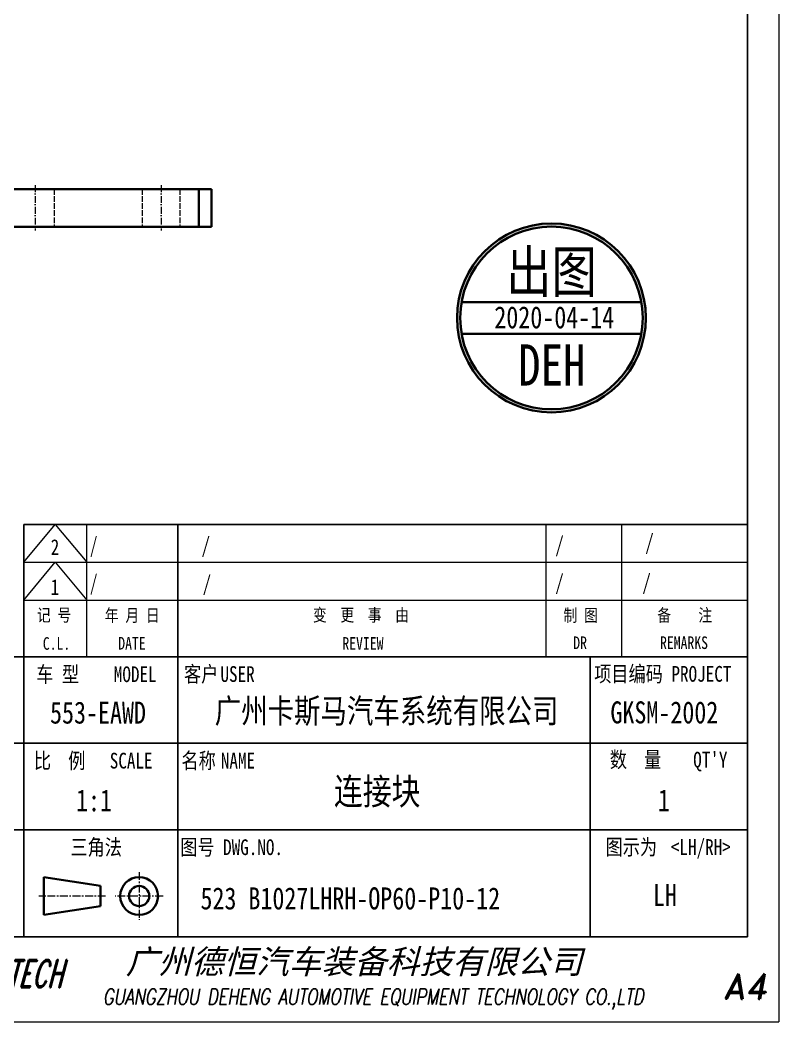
# Model space of a CAD drawing. Header units: millimetres. Extents: x -50270 to 104182, y -50696 to 36415.
# Drawn here: x -48080.5 to -47959.9, y 35369.6 to 35528.7 of the extents above; entities that cross this region are included whole.
import ezdxf
from ezdxf.enums import TextEntityAlignment as Align

# ---------------------------------------------------------------- set-up
doc = ezdxf.new("R2010")
doc.units = ezdxf.units.MM
doc.header["$LTSCALE"] = 0.5
for name, pattern in [('AM_ISO02W050x2', [3.75, 3, -0.75]), ('AM_ISO08W050x2', [9, 6, -0.75, 1.5, -0.75]), ('CENTER', [2, 1.25, -0.25, 0.25, -0.25]), ('DASHDOT', [18.5, 12, -3, 0.5, -3]), ('DASHED', [15, 12, -3])]:
    doc.linetypes.add(name, pattern=pattern)
for name, color, linetype, lineweight in [('中心线', 2, 'AM_ISO08W050x2', 18), ('印章专用-出图', 1, 'Continuous', 80), ('图框', 7, 'Continuous', 18), ('虚线', 1, 'AM_ISO02W050x2', 18)]:
    doc.layers.add(name, color=color, linetype=linetype, lineweight=lineweight)
for name, color, linetype in [('图\\M+19E79\\M+195B6\\M+18E9A', 7, 'Continuous'), ('图号', 7, 'Continuous'), ('图名', 7, 'Continuous'), ('数量', 7, 'Continuous'), ('车型', 7, 'Continuous')]:
    doc.layers.add(name, color=color, linetype=linetype)
doc.layers.add('打印-禁用', color=7, linetype='Continuous', lineweight=15, plot=False)
doc.styles.add('STYLE1', font='')
doc.styles.add('国标', font='simfang.ttf', dxfattribs={"width": 0.8})
doc.styles.add('标题\\M+18E9A', font='romand.shx', dxfattribs={"oblique": 10, "bigfont": 'bigfont.shx'})
doc.styles.get('STYLE1').set_extended_font_data('SimSun')

# ---------------------------------------------------------------- blocks, each defined once
blk = doc.blocks.new('GZDEH零件A4图框V01版')
at = {"layer": '中心线', "color": 1, "linetype": 'CENTER', "lineweight": 5, "ltscale": 2}
for p, q in [((108.33, 23.8), (108.33, 16.2)), ((103, 20), (92.4, 20)), ((112.13, 20), (104.53, 20))]:
    blk.add_line(p, q, dxfattribs=at)
at = {"layer": '图\\M+19E79\\M+195B6\\M+18E9A', "linetype": 'Continuous'}
for p, q in [((205, 13.5), (205, 292)), ((205, 13.5), (205, 97)), ((90, 79), (205, 79)), ((90, 13.5), (90, 79)), ((25, 13.5), (205, 13.5))]:
    blk.add_line(p, q, dxfattribs=at)
at = {"layer": '图\\M+19E79\\M+195B6\\M+18E9A', "color": 9}
for p, q in [((114.5, 79), (114.5, 13.5)), ((205, 58), (25, 58)), ((114.5, 58), (114.5, 13.5)), ((180, 58), (180, 13.5)), ((25, 44.25), (205, 44.25)), ((25, 30.5), (205, 30.5))]:
    blk.add_line(p, q, dxfattribs=at)
at = {"layer": '图框', "color": 9}
for p, q in [((90, 73), (95, 79)), ((95, 79), (100, 73)), ((100, 58), (100, 79)), ((173, 58), (173, 79)), ((185, 79), (185, 58)), ((90, 73), (205, 73)), ((90, 67), (95, 73)), ((95, 73), (100, 67)), ((90, 67), (205, 67))]:
    blk.add_line(p, q, dxfattribs=at)
at = {"layer": '图框', "color": 2, "linetype": 'ByBlock', "lineweight": 35}
for p, q in [((102.2, 21.6), (93.2, 23)), ((93.2, 17), (93.2, 23)), ((102.2, 21.6), (102.2, 18.4)), ((102.2, 18.4), (93.2, 17))]:
    blk.add_line(p, q, dxfattribs=at)
for radius in [3, 1.6]:
    blk.add_circle((108.33, 20), radius, dxfattribs=at)
at = {"layer": '打印-禁用', "linetype": 'Continuous'}
for p in [(210, 297), (0, 0)]:
    blk.add_line(p, (210, 0), dxfattribs=at)
at = {"layer": '图\\M+19E79\\M+195B6\\M+18E9A', "color": 9, "style": '国标', "width": 0.8}
for s, p in [('车 型', (95.38, 55.27)), ('MODEL', (107.71, 55.22))]:
    blk.add_text(s, height=2.5, dxfattribs=at).set_placement(p, align=Align.MIDDLE)
for s, p in [('客户', (118.19, 54)), ('USER', (123.97, 54))]:
    blk.add_text(s, height=2.5, dxfattribs=at).set_placement(p, align=Align.CENTER)
for s, p in [('项目编码 PROJECT', (180.64, 54.03)), ('比  例\u3000', (91.61, 40.25)), ('名称\u3000', (115.05, 40.25)), ('数  量', (183.12, 40.41)), ("QT'Y ", (196.37, 40.41)), ('SCALE', (103.66, 40.25)), ('NAME', (121.31, 40.25)), ('三角法', (97.41, 26.5)), ('图号', (114.87, 26.5)), ('DWG.NO.', (121.67, 26.5)), ('图示为', (182.45, 26.53)), ('<LH/RH>', (192.82, 26.53))]:
    blk.add_text(s, height=2.5, dxfattribs=at).set_placement(p)
at = {"layer": '图\\M+19E79\\M+195B6\\M+18E9A', "color": 7, "lineweight": -3, "style": 'STYLE1', "oblique": 15}
blk.add_text('广州德恒汽车装备科技有限公司', height=3.8, dxfattribs=at).set_placement((106.21, 7.68))
at = {"layer": '图\\M+19E79\\M+195B6\\M+18E9A', "color": 7, "style": '标题\\M+18E9A'}
for s, height, oblique, width, p in [('DEH-TECH', 4.4, 15, 0.6, (86.78, 7.69)), ('GUANGZHOU DEHENG AUTOMOTIVE EQUIPMENT TECHNOLOGY CO.,LTD ', 2.5, 10, 0.75, (146.18, 3.62))]:
    blk.add_text(s, height=height, dxfattribs=dict(at, oblique=oblique, width=width)).set_placement(p, align=Align.MIDDLE)
at = {"layer": '图\\M+19E79\\M+195B6\\M+18E9A', "color": 7, "style": '标题\\M+18E9A', "oblique": 10}
blk.add_text('A4', height=4, dxfattribs=at).set_placement((204.57, 5.66), align=Align.MIDDLE)
at = {"layer": '图框', "color": 9, "style": '国标', "width": 0.8}
for s, p in [('记 号', (94.82, 63.62)), ('年 月 日', (107.24, 63.57)), ('变  更  事  由', (143.58, 63.63)), ('C.L.', (95.2, 59.11)), ('DATE', (107.19, 59.14)), ('REVIEW', (143.89, 59.11))]:
    blk.add_text(s, height=2, dxfattribs=at).set_placement(p, align=Align.CENTER)
for s, p in [('制 图', (178.49, 64.61)), ('备    注', (195.02, 64.64)), ('DR', (178.4, 60.22)), ('REMARKS', (194.91, 60.23))]:
    blk.add_text(s, height=2, dxfattribs=at).set_placement(p, align=Align.MIDDLE)
blk = doc.blocks.new('DEH A4')
at = {"layer": '图框'}
blk.add_blockref('GZDEH零件A4图框V01版', (0, 0), dxfattribs=at)
blk = doc.blocks.new('出图章')
at = {"layer": '印章专用-出图'}
h = blk.add_hatch(color=256, dxfattribs=at)
h.paths.add_polyline_path([(15, 0, 1), (-15, 0, 1)])
h.paths.add_polyline_path([(14.5, 0, 1), (-14.5, 0, 1)], flags=16)
h.paths.add_polyline_path([(-7.31, -12.35), (7.41, -12.35), (7.41, -2.73), (-7.31, -2.73)], flags=8)
at = {"layer": '印章专用-出图', "lineweight": 35}
for p, q in [((-14.28, 2.5), (14.28, 2.5)), ((-14.28, -2.5), (14.28, -2.5))]:
    blk.add_line(p, q, dxfattribs=at)
for radius in [15, 14.5]:
    blk.add_circle((0, 0), radius, dxfattribs=at)
at = {"layer": '印章专用-出图', "color": 4, "style": '国标', "width": 0.8}
blk.add_text('DEH', height=6.562, dxfattribs=at).set_placement((0.05, -10.74), align=Align.CENTER)
at = {"layer": '印章专用-出图', "color": 3, "style": '国标', "width": 0.8}
blk.add_attdef('出图', text='', height=6.6, dxfattribs=at).set_placement((0, 7.35), align=Align.MIDDLE_CENTER)
at = {"layer": '印章专用-出图', "color": 2, "style": '国标', "width": 0.8}
blk.add_attdef('XXXX.XX.XX', text='', height=3.5, dxfattribs=at).set_placement((0.45, 0.1), align=Align.MIDDLE_CENTER)

msp = doc.modelspace()

# ---------------------------------------------------------------- linework, layer by layer
at = {"lineweight": 35}
for p, q in [((-48094.126, 35501.903), (-48052.126, 35501.903)), ((-48094.126, 35495.903), (-48052.126, 35495.903))]:
    msp.add_line(p, q, dxfattribs=at)
at = {"lineweight": 35, "ltscale": 0.05}
for p, q in [((-48050.126, 35501.903), (-48052.126, 35501.903)), ((-48050.126, 35495.903), (-48052.126, 35495.903))]:
    msp.add_line(p, q, dxfattribs=at)
at = {"lineweight": 35, "ltscale": 0.15}
for p, q in [((-48052.126, 35495.903), (-48052.126, 35501.903)), ((-48050.126, 35495.903), (-48050.126, 35501.903))]:
    msp.add_line(p, q, dxfattribs=at)
at = {"layer": '中心线', "linetype": 'DASHDOT', "lineweight": 13, "ltscale": 0.180014}
for p, q in [((-48078.126, 35502.503), (-48078.126, 35495.302)), ((-48058.126, 35502.503), (-48058.126, 35495.302))]:
    msp.add_line(p, q, dxfattribs=at)
at = {"layer": '虚线', "linetype": 'DASHED', "lineweight": 13, "ltscale": 0.15}
for p, q in [((-48075.126, 35501.903), (-48075.126, 35495.903)), ((-48061.126, 35501.903), (-48061.126, 35495.903)), ((-48055.126, 35501.903), (-48055.126, 35495.903)), ((-48052.126, 35501.903), (-48052.126, 35495.903))]:
    msp.add_line(p, q, dxfattribs=at)

# ---------------------------------------------------------------- block references
at = {"layer": '印章专用-出图'}
msp.add_blockref('出图章', (-47996.086, 35481.426), dxfattribs=at).add_auto_attribs({'出图': '出图', 'XXXX.XX.XX': '2020-04-14'})
at = {"layer": '图框'}
msp.add_blockref('DEH A4', (-48169.933, 35369.626), dxfattribs=at)

# ---------------------------------------------------------------- texts
at = {"layer": '图\\M+19E79\\M+195B6\\M+18E9A', "color": 3, "style": '国标'}
for s, height, width, p in [('/', 2.5, 0.8, (-47981.188, 35444.568)), ('2', 2.5, 0.8, (-48075.655, 35443.782)), ('/', 2.5, 0.705904, (-48069.423, 35444.098)), ('/', 2.5, 0.8, (-48051.688, 35444.098)), ('/', 2.5, 0.8, (-47995.483, 35444.197)), ('/', 2.5, 0.705904, (-48069.423, 35438.098)), ('/', 2.5, 0.8, (-48051.516, 35438.013)), ('/', 2.5, 0.8, (-47995.483, 35438.197)), ('/', 2.5, 0.8, (-47981.651, 35438.208)), ('1', 2.5, 0.8, (-48075.666, 35437.422)), ('广州卡斯马汽车系统有限公司', 3.85, 0.8, (-48049.588, 35417.107)), ('GKSM-2002', 3.5, 0.8, (-47986.716, 35417.036)), ('1:1', 3.5, 0.8, (-48071.632, 35403.059))]:
    msp.add_text(s, height=height, dxfattribs=dict(at, width=width)).set_placement(p)
at = {"layer": '图\\M+19E79\\M+195B6\\M+18E9A', "color": 3, "style": '国标', "width": 0.8}
msp.add_text('LH', height=3.5, dxfattribs=at).set_placement((-47978.061, 35388.042), align=Align.CENTER)
at = {"layer": '图号', "color": 3, "style": '国标', "width": 0.8}
msp.add_text('523 B1027LHRH-OP60-P10-12', height=3.5, dxfattribs=at).set_placement((-48051.854, 35387.499))
at = {"layer": '图名', "color": 3, "style": '国标', "width": 0.8}
msp.add_text('连接块', height=4.2, dxfattribs=at).set_placement((-48023.781, 35404.14), align=Align.CENTER)
at = {"layer": '数量', "color": 3, "style": '国标', "width": 0.8}
msp.add_text('1', height=3.5, dxfattribs=at).set_placement((-47978.215, 35403.074), align=Align.CENTER)
at = {"layer": '车型', "color": 3, "style": '国标', "width": 0.8}
msp.add_text('553-EAWD', height=3.5, dxfattribs=at).set_placement((-48068.139, 35417.007), align=Align.CENTER)

doc.saveas('drawing.dxf')
